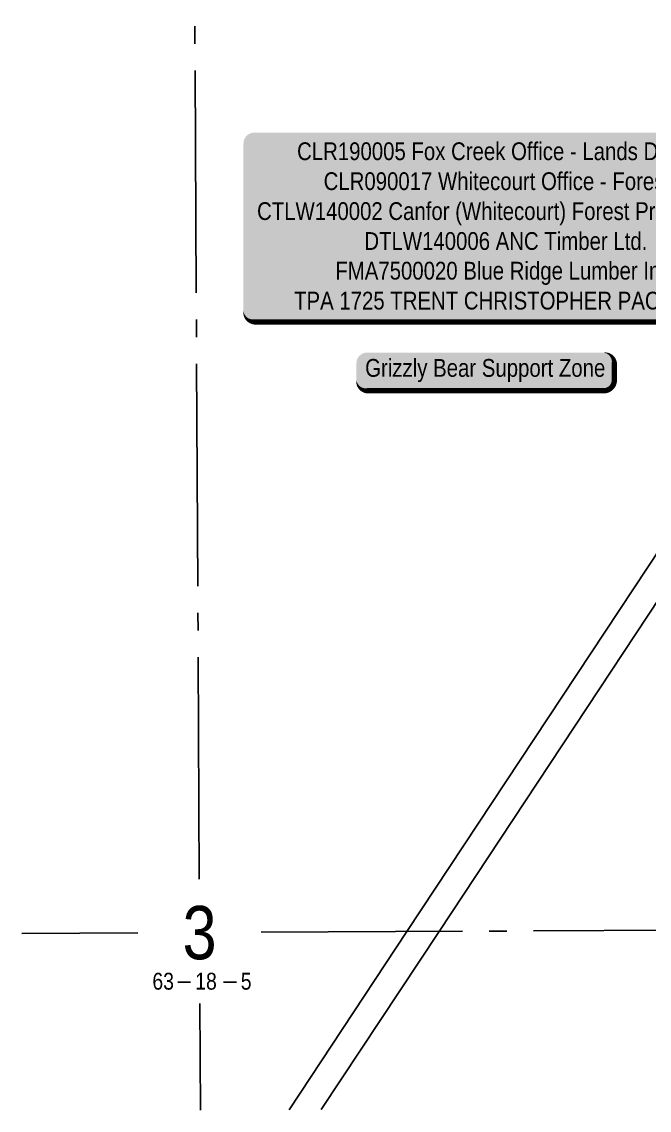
# Model space of a CAD drawing. Extents: x 521099 to 549685, y 6023217 to 6034691.
# Drawn here: x 523582 to 523935, y 6030400 to 6031013 of the extents above; entities that cross this region are included whole.
import ezdxf
from ezdxf.enums import TextEntityAlignment as Align

# ---------------------------------------------------------------- set-up
doc = ezdxf.new("R2010")
doc.units = 0
doc.header["$LTSCALE"] = 5
doc.linetypes.add('foc-QUARTERLINE', pattern=[33, 25, -3, 2, -3])
for name, color, linetype in [('10', 1, 'Continuous'), ('9', 3, 'Continuous'), ('AS-WILDLIFE-BLOCK', 131, 'Continuous'), ('F-RW', 190, 'Continuous'), ('L-QSEC', 8, 'foc-QUARTERLINE'), ('L-SECLBL', 7, 'Continuous')]:
    doc.layers.add(name, color=color, linetype=linetype)
doc.styles.add('80', font='ARIALN.TTF', dxfattribs={"height": 10})
doc.styles.add('80L', font='ARIALN.TTF', dxfattribs={"height": 10})
doc.styles.add('SIMPLEX', font='ARIALN.TTF')

# ---------------------------------------------------------------- blocks, each defined once
blk = doc.blocks.new('L-SECLBL')
at = {"layer": '9', "color": 7}
for p, q in [((-5.08, -27.83), (-12.29, -27.83)), ((20.7, -27.83), (13.5, -27.83))]:
    blk.add_line(p, q, dxfattribs=at)
at = {"layer": '10', "color": 2, "style": 'SIMPLEX'}
blk.add_attdef('SEC', text='', height=30, dxfattribs=at).set_placement((0, 0), align=Align.MIDDLE)
at = {"layer": '10', "color": 5, "style": '80L'}
blk.add_attdef('TWP', text='', height=9.5, dxfattribs=at).set_placement((-14.43, -27.37), align=Align.MIDDLE_RIGHT)
blk.add_attdef('RGE', text='', height=9.5, dxfattribs=at).set_placement((3.62, -27.37), align=Align.MIDDLE_CENTER)
blk.add_attdef('MER', text='', height=9.5, dxfattribs=at).set_placement((23.17, -27.37), align=Align.MIDDLE_LEFT)
blk = doc.blocks.new('*U436')
h = blk.add_hatch(color=255)
edge = h.paths.add_edge_path()
edge.add_line((-141.5, -54), (141.5, -54))
edge.add_arc((141.5, -48), 6, 270, 360)
edge.add_line((147.5, -48), (147.5, 46.5))
edge.add_arc((141.5, 46.5), 6, 0, 90)
edge.add_line((141.5, 52.5), (-141.5, 52.5))
edge.add_arc((-141.5, 46.5), 6, 90, 180)
edge.add_line((-147.5, 46.5), (-147.5, -48))
edge.add_arc((-141.5, -48), 6, 180, 270)
at = {"color": 44, "flags": 128}
blk.add_lwpolyline([(-141.5, -54, 3, 3, 0), (141.5, -54, 3, 3, 0.414214), (147.5, -48, 3, 3, 0), (147.5, 46.5, 3, 0, 0.414214), (141.5, 52.5, 0, 0, 0), (-141.5, 52.5, 0, 0, 0.414214), (-147.5, 46.5, 0, 0, 0), (-147.5, -48, 0, 3, 0.414214)], format="xyseb", close=True, dxfattribs=at)
at = {"color": 44, "style": '80'}
blk.add_attdef('ENTER_TEXT_001', (-35.99, -5), '', height=10, dxfattribs=at)
blk = doc.blocks.new('*U973')
h = blk.add_hatch(color=255)
edge = h.paths.add_edge_path()
edge.add_line((-66.5, -11.5), (66.5, -11.5))
edge.add_arc((66.5, -5.5), 6, 270, 360)
edge.add_line((72.5, -5.5), (72.5, 4))
edge.add_arc((66.5, 4), 6, 0, 90)
edge.add_line((66.5, 10), (-66.5, 10))
edge.add_arc((-66.5, 4), 6, 90, 180)
edge.add_line((-72.5, 4), (-72.5, -5.5))
edge.add_arc((-66.5, -5.5), 6, 180, 270)
at = {"color": 131, "flags": 128}
blk.add_lwpolyline([(-66.5, -11.5, 3, 3, 0), (66.5, -11.5, 3, 3, 0.414214), (72.5, -5.5, 3, 3, 0), (72.5, 4, 3, 0, 0.414214), (66.5, 10, 0, 0, 0), (-66.5, 10, 0, 0, 0.414214), (-72.5, 4, 0, 0, 0), (-72.5, -5.5, 0, 3, 0.414214)], format="xyseb", close=True, dxfattribs=at)
at = {"color": 131, "style": '80'}
blk.add_attdef('ENTER_TEXT_001', (-35.99, -5), '', height=10, dxfattribs=at)

msp = doc.modelspace()

# ---------------------------------------------------------------- linework, layer by layer
at = {"layer": 'F-RW', "flags": 128}
msp.add_lwpolyline([(523732.245, 6030400.745), (523798.47, 6030501.018), (524005.212, 6030814.058), (524026.517, 6030835.435), (524079.845, 6030888.944), (524084.334, 6030893.449), (524115.517, 6030924.738), (524125.424, 6030913.427), (524047.784, 6030835.526), (524016.903, 6030804.543), (523816.532, 6030501.107), (523750.318, 6030400.836)], dxfattribs=at)
at = {"layer": 'L-QSEC', "flags": 128}
for points in [[(523681.779, 6030530.427), (523677.714, 6031304.573)], [(524489.67, 6030504.491), (523716.534, 6030500.616)], [(523647.289, 6030500.269), (523581.994, 6030499.941)], [(523682.462, 6030400.496), (523682.147, 6030460.464)]]:
    msp.add_lwpolyline(points, dxfattribs=at)

# ---------------------------------------------------------------- block references
ref = msp.add_blockref('*U436', (523854.039, 6030898.026), dxfattribs=dict(xscale=0.99948145, yscale=0.99948145, zscale=0.99948145))
ref.add_attrib('ENTER_TEXT_001', 'CLR190005 Fox Creek Office - Lands Division', (523736.75, 6030935.045), dxfattribs={"color": 44, "height": 9.99481, "style": '80'})
ref.add_attrib('ENTER_TEXT_002', 'CLR090017 Whitecourt Office - Forestry', (523751.677, 6030918.21), dxfattribs={"color": 44, "height": 9.99481, "style": '80'})
ref.add_attrib('ENTER_TEXT_003', 'CTLW140002 Canfor (Whitecourt) Forest Products Ltd.', (523714.251, 6030901.374), dxfattribs={"color": 44, "height": 9.99481, "style": '80'})
ref.add_attrib('ENTER_TEXT_004', 'DTLW140006 ANC Timber Ltd.', (523774.561, 6030884.539), dxfattribs={"color": 44, "height": 9.99481, "style": '80'})
ref.add_attrib('ENTER_TEXT_005', 'FMA7500020 Blue Ridge Lumber Inc.', (523758.256, 6030867.84), dxfattribs={"color": 44, "height": 9.99481, "style": '80'})
ref.add_attrib('ENTER_TEXT_006', 'TPA 1725 TRENT CHRISTOPHER PACKHAM', (523735.052, 6030851.005), dxfattribs={"color": 44, "height": 9.99481, "style": '80'})
at = {"layer": 'AS-WILDLIFE-BLOCK'}
ref = msp.add_blockref('*U973', (523842.576, 6030816.767), dxfattribs=at)
ref.add_attrib('ENTER_TEXT_001', 'Grizzly Bear Support Zone', (523775.011, 6030813.148), dxfattribs={"layer": '0', "color": 131, "height": 10, "style": '80'})
at = {"layer": 'L-SECLBL', "xscale": 0.99948145, "yscale": 0.99948145, "zscale": 0.99948145}
msp.add_blockref('L-SECLBL', (523681.937, 6030500.443), dxfattribs=at).add_auto_attribs({'SEC': '3', 'TWP': '63', 'RGE': '18', 'MER': '5'})

doc.saveas('drawing.dxf')
